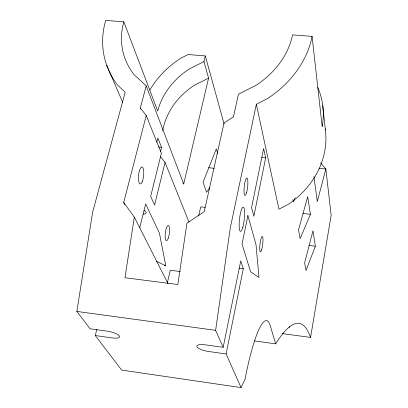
<?xml version="1.0" encoding="UTF-8"?>
<svg xmlns="http://www.w3.org/2000/svg" width="408" height="408" viewBox="0 0 408 408"><rect width="100%" height="100%" fill="white"/><g stroke="black" fill="none" stroke-linecap="round" stroke-linejoin="round"><path stroke-width="0.61" d="M95.263 335.549L121.645 370.082L241.072 387.6L226.109 353.945L208.396 351.456A10.22 2.994 11.8 0 1 196.901 346.749A10.22 2.994 11.8 0 1 205.142 344.811L223.161 347.32L215.608 330.337L230.229 228.235L256.351 104.254L267.439 98.67A106.718 86.267 -15.5 0 0 312.064 36.378L292.546 34.869A87.23 70.487 -15.5 0 1 255.979 85.359L238.456 94.156L233.488 116.77L224.048 122.966L204.24 211.635L186.93 223.212L177.842 284.519L124.976 277.736L134.324 217.107L123.706 202.506L146.227 115.525L140.362 107.993L146.166 85.874L134.11 74.664A87.23 70.487 -15.5 0 1 123.823 21.803L105.687 20.4A106.718 86.267 -15.5 0 0 117.662 85.17L125.164 92.264L92.616 212.272L76.847 311.431L90.086 328.777L107.299 331.179A10.078 2.866 13.3 0 1 119.284 335.891A10.078 2.866 13.3 0 1 112.195 337.931L95.263 335.549L96.839 329.394M282.249 333.591L310.565 337.416L331.153 215.337L325.859 169.009L320.586 162.874M226.109 353.945L243.29 268.734L240.751 260.855L223.161 347.32M265.649 157.881L253.873 216.26L251.573 207.662L263.599 148.527L265.649 157.881L261.87 157.498M198.773 215.47L200.716 206.851L205.142 207.351M167.295 283.121L170.279 270.269L180.372 271.534M182.815 183.1L183.712 183.962L208.585 78.107L203.949 61.608L205.306 55.942L188.19 54.524L180.866 58.16A92.846 78.703 -15.2 0 0 149.93 89.944M160.655 156.692L165.051 162.41L154.591 205.025L150.669 196.406L161.374 153.25L146.227 115.525M139.786 227.582L145.671 203.969L159.411 233.116L165.806 265.827L164.567 265.674M160.471 151.587L161.532 147.303L157.83 137.97L156.82 141.999M315.364 246.213L306.015 270.478L304.618 262.905L312.972 230.78L315.364 246.213L309.065 245.473M310.417 214.307L300.14 238.583L298.539 229.888L307.688 196.681L310.417 214.307L303.093 213.486M241.072 387.6L245.065 379.129A85.394 13.52 -81.8 0 1 270.234 325.701L275.691 343.842A656.329 72.022 -79.3 0 1 310.126 336.381L310.565 337.416M295.265 197.804L293.367 201.807L292.929 199.436M209.743 187.675L206.57 192.301L203.082 182.203L216.306 148.869L217.75 153.643M208.585 78.107L194.631 85.078A73.935 63.158 -15.2 0 0 162.705 130.83M203.949 61.608L189.633 68.738A75.898 64.321 -15.3 0 0 157.707 111.073L123.823 21.803M158.406 146.982L161.532 147.303M318.995 168.305L325.859 169.009L317.296 201.516L313.925 176.562M208.508 167.708L214.21 168.305M239.001 268.204L243.29 268.734M76.847 311.431L215.608 330.337M254.424 340.925L275.691 343.842M156.356 261.304L165.806 265.827M289.088 326.66L289.639 327.512M123.706 202.506L124.858 204.76M134.324 217.107L167.999 283.637M106.641 65.091L122.711 102.377M140.362 107.993L140.837 109.166M165.051 162.41L189.026 222.141M146.166 85.874L183.712 183.962M205.306 55.942L224.119 124.022M256.351 104.254L278.929 209.202L288.104 204.474A89.158 76.51 -15.2 0 0 325.222 128.877M312.064 36.378L322.187 126.618A92.846 78.703 -15.2 0 0 317.791 87.506M322.754 105.585L325.39 130.116M144.014 210.375A5.743 2.28 14.1 0 1 143.218 214.134M247.88 215.531L242.046 244.096L250.594 271.805L258.988 277.46L255.994 244.571L247.88 215.531M246.575 192.698A8.752 1.703 -83.9 0 0 247.222 178.255A8.752 1.703 -83.9 0 0 244.05 189.21A8.752 1.703 -83.9 0 0 246.575 192.698M261.824 249.196A7.793 1.357 -83.2 0 0 262.466 236.579A7.793 1.357 -83.2 0 0 259.763 246.825A7.793 1.357 -83.2 0 0 261.824 249.196M242.786 227.343A12.209 2.382 -83.5 0 0 243.673 207.381A12.209 2.382 -83.5 0 0 239.19 223.049A12.209 2.382 -83.5 0 0 242.786 227.343M142.392 181.371A8.573 2.53 -84.2 0 0 142.494 167.163A8.573 2.53 -84.2 0 0 138.455 177.796A8.573 2.53 -84.2 0 0 142.392 181.371M168.336 238.037A7.655 2.025 -83.2 0 0 168.54 225.604A7.655 2.025 -83.2 0 0 165.138 235.574A7.655 2.025 -83.2 0 0 168.336 238.037"/></g></svg>
